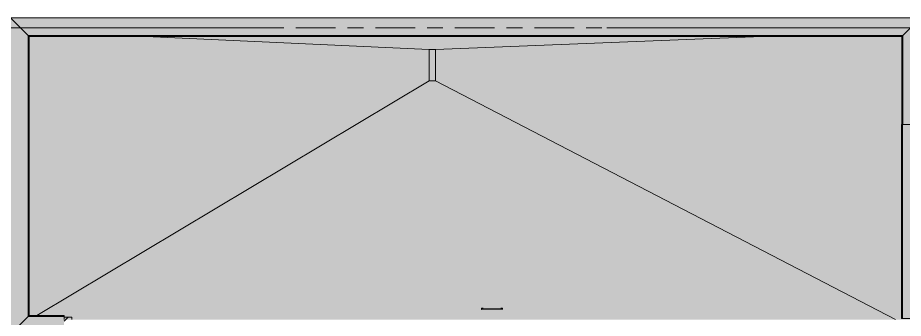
# Model space of a CAD drawing. Header units: millimetres. Extents: x -5524 to 188508, y -8553 to 29000.
# Drawn here: x 59381 to 94738, y 15412 to 27400 of the extents above; entities that cross this region are included whole.
import ezdxf

# ---------------------------------------------------------------- set-up
doc = ezdxf.new("R2010")
doc.units = ezdxf.units.MM
doc.linetypes.add('Осевая', pattern=[3175, 635, -476.25, 1587.5, -476.25])
for name, color, linetype, lineweight in [('A-DETL-1', 7, 'Continuous', 5), ('A-GENM', 7, 'Continuous', 5), ('I-WALL-2', 7, 'Continuous', 5), ('Оси', 7, 'Continuous', 9), ('Оси-2', 7, 'Осевая', 9)]:
    doc.layers.add(name, color=color, linetype=linetype, lineweight=lineweight)
doc.layers.add('A-DETL-GENF-2', color=7, linetype='Continuous', lineweight=9, true_color=0xc0c0c0, transparency=0.4)
for name, color, linetype, lineweight, true_color in [('A-FLOR-1', 7, 'Continuous', 5, 0xb7b7b7), ('A-GENM-1', 7, 'Continuous', 5, 0x737373), ('I-WALL-3', 7, 'Continuous', 5, 0x737373)]:
    doc.layers.add(name, color=color, linetype=linetype, lineweight=lineweight, true_color=true_color)

# ---------------------------------------------------------------- blocks, each defined once
blk = doc.blocks.new('парапет1 - парапет-18629556-3_6_1_птичка')
at = {"layer": 'A-GENM'}
blk.add_line((-2411, 27400), (33928, 27400), dxfattribs=at)
at = {"layer": 'A-GENM-1'}
for p, q in [((-2409, 27398), (-1702, 26691)), ((33926, 27398), (33219, 26691)), ((33219, 26691), (-1702, 26691)), ((-1702, 26691), (-1666, 26655)), ((-1702, 26691), (-1702, 15482)), ((-1665, 26654), (33182, 26654)), ((-1665, 15519), (-1665, 26654)), ((33182, 26654), (33182, 23147)), ((33219, 26691), (33183, 26655)), ((33219, 23147), (33219, 26691)), ((-2409, 14775), (-1702, 15482)), ((-1702, 15482), (-1666, 15518)), ((-1702, 15482), (-268, 15482)), ((-268, 15519), (-1665, 15519)), ((-268, 15519), (-268, 15518)), ((-268, 15518), (-268, 15482)), ((-268, 15482), (-268, 15358))]:
    blk.add_line(p, q, dxfattribs=at)
for points in [[(-1666, 26655), (-1665, 26654), (-1665, 26654), (-1665, 26654), (-1665, 26654)], [(33183, 26655), (33182, 26654), (33182, 26654), (33182, 26654), (33182, 26654)], [(-1666, 15518), (-1665, 15519), (-1665, 15519), (-1665, 15519), (-1665, 15519)]]:
    blk.add_open_spline(points, degree=3, dxfattribs=at)
blk = doc.blocks.new('парапет6 - парапет-21094616-3_6_1_птичка')
at = {"layer": 'A-GENM-1'}
for p, q in [((33173, 23147), (33173, 15407)), ((33173, 23147), (33174, 23147)), ((33174, 23147), (33211, 23147)), ((33211, 23147), (33920, 23147)), ((33211, 23147), (33211, 15407)), ((33920, 15407), (33920, 23147)), ((33174, 15407), (33173, 15407)), ((33211, 15407), (33174, 15407)), ((33920, 15407), (33211, 15407))]:
    blk.add_line(p, q, dxfattribs=at)
blk = doc.blocks.new('ОМ_Арматурный стержень_Форма 1 - ОМ_Арматурный стержень_Форма 1-22194821-3_6_1_птичка')
at = {"layer": 'A-GENM-1'}
for p, q in [((17206, 15793), (16438, 15793)), ((16438, 15784), (16438, 15793)), ((16438, 15775), (16438, 15784)), ((16438, 15775), (17206, 15775)), ((17206, 15793), (17206, 15784)), ((17206, 15784), (17206, 15775))]:
    blk.add_line(p, q, dxfattribs=at)
blk = doc.blocks.new('ОМ_Уголок_ГОСТ 8509-93 - ОМ_Уголок_ГОСТ 8509-93-22194824-3_6_1_птичка')
at = {"layer": 'A-GENM-1'}
for p, q in [((16404, 15821), (16404, 15758)), ((16467, 15821), (16404, 15821)), ((16404, 15758), (16410, 15758)), ((16410, 15758), (16410, 15815)), ((16410, 15815), (16467, 15815)), ((16467, 15815), (16467, 15821))]:
    blk.add_line(p, q, dxfattribs=at)
blk = doc.blocks.new('ОМ_Уголок_ГОСТ 8509-93 - ОМ_Уголок_ГОСТ 8509-93-V126-3_6_1_птичка')
at = {"layer": 'A-GENM-1'}
for p, q in [((17240, 15821), (17177, 15821)), ((17177, 15821), (17177, 15815)), ((17177, 15815), (17234, 15815)), ((17234, 15815), (17234, 15758)), ((17234, 15758), (17240, 15758)), ((17240, 15758), (17240, 15821))]:
    blk.add_line(p, q, dxfattribs=at)

msp = doc.modelspace()

# ---------------------------------------------------------------- hatches: boundary and pattern name
at = {"layer": 'A-DETL-GENF-2'}
msp.add_hatch(color=256, dxfattribs=at).paths.add_polyline_path([(59088.9, 14774.9), (61230, 14774.9), (61230, 15358), (100258, 15358), (100258, 23888.3), (95426.1, 23888.3), (95426.1, 27398.1), (59088.9, 27398.1), (59088.9, 15271.3)])
at = {"layer": 'I-WALL-2'}
h = msp.add_hatch(dxfattribs=at)
h.set_pattern_fill('FP_68', color=256, style=0, pattern_type=2)
h.set_pattern_definition([(45, (61498, 0), (-353.553, 353.553), []), (135, (61498, 0), (-353.553, -353.553), [])])
h.paths.add_polyline_path([(61230, 15300), (61538, 15300), (61538, 15450), (61230, 15450), (61230, 15341.3)])

# ---------------------------------------------------------------- linework, layer by layer
at = {"layer": 'A-DETL-1'}
msp.add_line((95426.1, 27398.1), (59088.9, 27398.1), dxfattribs=at)
at = {"layer": 'A-FLOR-1'}
for p, q in [((75808, 26130), (64498.3, 26653.6)), ((89094.4, 26653.6), (76058, 26130)), ((75808, 24880), (75808, 26130)), ((76058, 26130), (75808, 26130)), ((76058, 26130), (76058, 24880)), ((60139.9, 15518.4), (75808, 24880)), ((76058, 24880), (75808, 24880)), ((94426.2, 15358), (76058, 24880))]:
    msp.add_line(p, q, dxfattribs=at)
at = {"layer": 'I-WALL-3'}
for p, q in [((61538, 15450), (61230, 15450)), ((61538, 15358), (61538, 15450))]:
    msp.add_line(p, q, dxfattribs=at)
at = {"layer": 'Оси'}
for p, q in [((56873.7, 27000), (69373.7, 27000)), ((82908, 27000), (95408, 27000))]:
    msp.add_line(p, q, dxfattribs=at)
at = {"layer": 'Оси-2'}
msp.add_line((69373.7, 27000), (82908, 27000), dxfattribs=at)

# ---------------------------------------------------------------- block references
at = {"layer": 'A-GENM'}
msp.add_blockref('парапет1 - парапет-18629556-3_6_1_птичка', (61498, 0), dxfattribs=at)
at = {"layer": 'A-GENM-1'}
for name in ['парапет6 - парапет-21094616-3_6_1_птичка', 'ОМ_Уголок_ГОСТ 8509-93 - ОМ_Уголок_ГОСТ 8509-93-22194824-3_6_1_птичка', 'ОМ_Арматурный стержень_Форма 1 - ОМ_Арматурный стержень_Форма 1-22194821-3_6_1_птичка', 'ОМ_Уголок_ГОСТ 8509-93 - ОМ_Уголок_ГОСТ 8509-93-V126-3_6_1_птичка']:
    msp.add_blockref(name, (61498, 0), dxfattribs=at)

doc.saveas('drawing.dxf')
